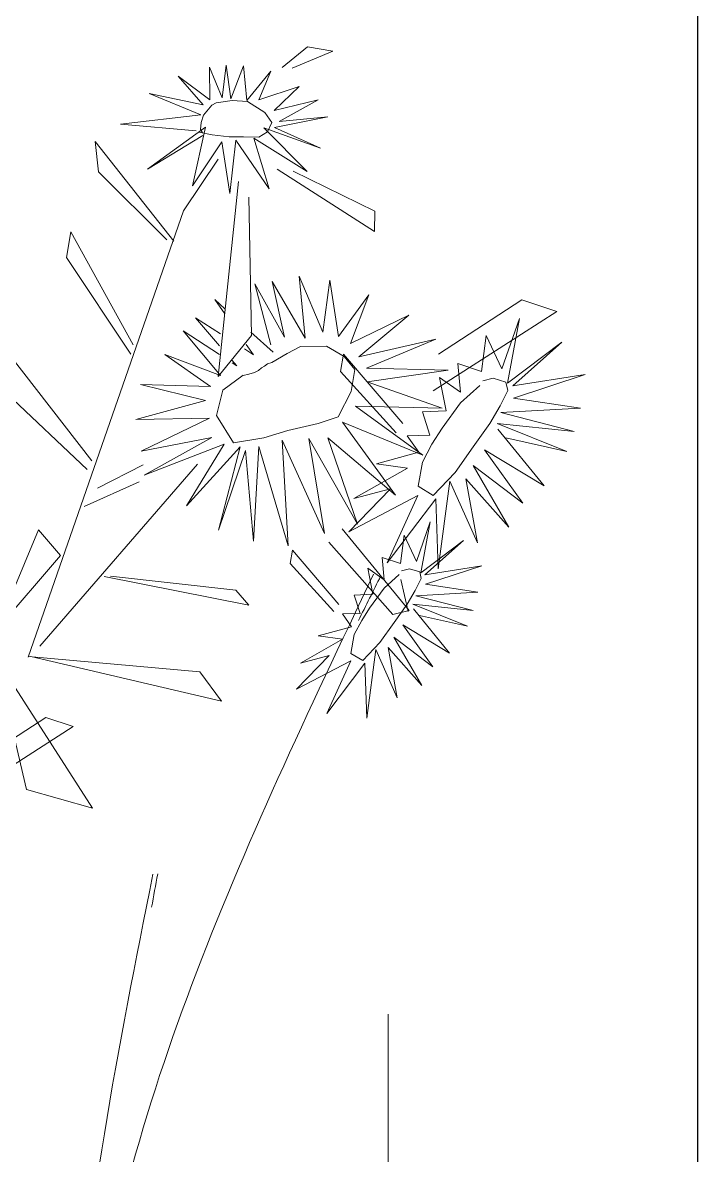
# Model space of a CAD drawing. Header units: millimetres. Extents: x 2033 to 2295, y 1536 to 1691.
# Drawn here: x 2145.559 to 2145.916, y 1628.436 to 1629.035 of the extents above; entities that cross this region are included whole.
import ezdxf

# ---------------------------------------------------------------- set-up
doc = ezdxf.new("R2010")
doc.units = ezdxf.units.MM
doc.layers.add('MUROS BAJOS', color=80, linetype='Continuous', lineweight=25)
doc.layers.add('Verde', color=58, linetype='Continuous', lineweight=13)

# ---------------------------------------------------------------- blocks, each defined once
blk = doc.blocks.new('verdess')
at = {"lineweight": 0}
blk.add_line((738.00099, 507.19032), (738.00099, 507.58836), dxfattribs=at)
for points in [[(737.84161, 507.1911), (737.84161, 507.38011), (737.99339, 507.82114)], [(737.99716, 507.82013), (737.98536, 507.79655)], [(737.82526, 507.1911), (737.81125, 507.45012), (737.73652, 507.74647)], [(737.8346, 507.19343), (737.8346, 507.38711), (737.87663, 507.66246)], [(737.87594, 507.64487), (737.87916, 507.66256)]]:
    blk.add_spline(points, degree=3, dxfattribs=at)

msp = doc.modelspace()

# ---------------------------------------------------------------- linework, layer by layer
at = {"layer": 'MUROS BAJOS'}
msp.add_line((2145.91608, 1630.7653), (2145.91608, 1628.1653), dxfattribs=at)
at = {"layer": 'Verde', "color": 86, "linetype": 'Continuous'}
for p, q in [((2145.69654, 1629.01103), (2145.70991, 1629.02206)), ((2145.70991, 1629.02206), (2145.72328, 1629.01962)), ((2145.72328, 1629.01962), (2145.70169, 1629.0107)), ((2145.63914, 1628.9192), (2145.5976, 1628.97191)), ((2145.5976, 1628.97191), (2145.59932, 1628.95581)), ((2145.64431, 1628.93525), (2145.66261, 1628.9626)), ((2145.74526, 1628.92439), (2145.69382, 1628.95735)), ((2145.7023, 1628.95626), (2145.74547, 1628.93513)), ((2145.59932, 1628.95581), (2145.63547, 1628.91993)), ((2145.66254, 1628.84769), (2145.67332, 1628.95083)), ((2145.67876, 1628.94241), (2145.68034, 1628.86936)), ((2145.64431, 1628.93525), (2145.56206, 1628.6992)), ((2145.74547, 1628.93513), (2145.74526, 1628.92439)), ((2145.58474, 1628.92411), (2145.58241, 1628.91059)), ((2145.61773, 1628.86436), (2145.58474, 1628.92411)), ((2145.58241, 1628.91059), (2145.61636, 1628.85947)), ((2145.68034, 1628.86936), (2145.66254, 1628.84769)), ((2145.59589, 1628.80296), (2145.55195, 1628.85954)), ((2145.55089, 1628.8386), (2145.59333, 1628.79842)), ((2145.65168, 1628.80121), (2145.56837, 1628.70505)), ((2145.59887, 1628.78856), (2145.623, 1628.80087)), ((2145.59181, 1628.77888), (2145.6209, 1628.79186)), ((2145.54288, 1628.70727), (2145.56756, 1628.76657)), ((2145.56756, 1628.76657), (2145.57923, 1628.75299)), ((2145.76362, 1628.72382), (2145.72829, 1628.76716)), ((2145.72115, 1628.75994), (2145.75502, 1628.72185)), ((2145.57923, 1628.75299), (2145.5452, 1628.7134)), ((2145.70192, 1628.75587), (2145.70065, 1628.74873)), ((2145.72645, 1628.72712), (2145.70192, 1628.75587)), ((2145.70065, 1628.74873), (2145.72373, 1628.72328)), ((2145.67881, 1628.72666), (2145.60238, 1628.74188)), ((2145.60575, 1628.742), (2145.67189, 1628.73467)), ((2145.76307, 1628.72339), (2145.75931, 1628.74034)), ((2145.67189, 1628.73467), (2145.67881, 1628.72666)), ((2145.75502, 1628.72185), (2145.76362, 1628.72382)), ((2145.53762, 1628.71034), (2145.59614, 1628.61925)), ((2145.56131, 1628.62915), (2145.54288, 1628.70727)), ((2145.56238, 1628.69951), (2145.65296, 1628.69147)), ((2145.66444, 1628.67584), (2145.56354, 1628.6996)), ((2145.65296, 1628.69147), (2145.66444, 1628.67584)), ((2145.53465, 1628.62958), (2145.58593, 1628.6625)), ((2145.57148, 1628.66729), (2145.53694, 1628.64486)), ((2145.58593, 1628.6625), (2145.57148, 1628.66729)), ((2145.59614, 1628.61925), (2145.56131, 1628.62915))]:
    msp.add_line(p, q, dxfattribs=at)
at = {"layer": 'Verde', "color": 50, "linetype": 'Continuous'}
for p, q in [((2145.65796, 1629.01121), (2145.66482, 1628.99503)), ((2145.65826, 1628.99399), (2145.65796, 1629.01121)), ((2145.66482, 1628.99503), (2145.66684, 1629.01232)), ((2145.66684, 1629.01232), (2145.66926, 1628.99452)), ((2145.66926, 1628.99452), (2145.67602, 1629.01186)), ((2145.67602, 1629.01186), (2145.67786, 1628.99369)), ((2145.64142, 1629.0065), (2145.65826, 1628.99399)), ((2145.65468, 1628.99124), (2145.64142, 1629.0065)), ((2145.67786, 1628.99369), (2145.69046, 1629.00912)), ((2145.69046, 1629.00912), (2145.68405, 1628.99395)), ((2145.68405, 1628.99395), (2145.70549, 1629.00097)), ((2145.70549, 1629.00097), (2145.69233, 1628.98828)), ((2145.62617, 1628.99739), (2145.65468, 1628.99124)), ((2145.65344, 1628.98611), (2145.62617, 1628.99739)), ((2145.65934, 1628.99118), (2145.66157, 1628.99242)), ((2145.66157, 1628.99242), (2145.67001, 1628.99361)), ((2145.67001, 1628.99361), (2145.67808, 1628.99306)), ((2145.67808, 1628.99306), (2145.68723, 1628.98734)), ((2145.69233, 1628.98828), (2145.71552, 1628.99404)), ((2145.71552, 1628.99404), (2145.69494, 1628.98248)), ((2145.61105, 1628.98111), (2145.65344, 1628.98611)), ((2145.65493, 1628.9858), (2145.65934, 1628.99118)), ((2145.68723, 1628.98734), (2145.6911, 1628.98197)), ((2145.65091, 1628.97756), (2145.61105, 1628.98111)), ((2145.65335, 1628.97829), (2145.65358, 1628.98206)), ((2145.65358, 1628.98206), (2145.65493, 1628.9858)), ((2145.6911, 1628.98197), (2145.68864, 1628.97696)), ((2145.72062, 1628.98501), (2145.69242, 1628.97939)), ((2145.69494, 1628.98248), (2145.72062, 1628.98501)), ((2145.65594, 1628.97945), (2145.62531, 1628.95737)), ((2145.62531, 1628.95737), (2145.65447, 1628.97505)), ((2145.64911, 1628.94851), (2145.65594, 1628.97945)), ((2145.65952, 1628.97545), (2145.65251, 1628.97694)), ((2145.65436, 1628.97644), (2145.65335, 1628.97829)), ((2145.6684, 1628.97442), (2145.65952, 1628.97545)), ((2145.67607, 1628.97448), (2145.6684, 1628.97442)), ((2145.68411, 1628.97425), (2145.67607, 1628.97448)), ((2145.68864, 1628.97696), (2145.68411, 1628.97425)), ((2145.68684, 1628.97907), (2145.70967, 1628.95599)), ((2145.71681, 1628.96843), (2145.68684, 1628.97907)), ((2145.69242, 1628.97939), (2145.71681, 1628.96843)), ((2145.66455, 1628.97177), (2145.64911, 1628.94851)), ((2145.66875, 1628.94435), (2145.66455, 1628.97177)), ((2145.6719, 1628.97266), (2145.66875, 1628.94435)), ((2145.68968, 1628.94694), (2145.6719, 1628.97266)), ((2145.68148, 1628.97372), (2145.68968, 1628.94694)), ((2145.70967, 1628.95599), (2145.68148, 1628.97372)), ((2145.68207, 1628.89673), (2145.69041, 1628.86434)), ((2145.6978, 1628.8684), (2145.68207, 1628.89673)), ((2145.6912, 1628.89788), (2145.6978, 1628.8684)), ((2145.70869, 1628.86794), (2145.6912, 1628.89788)), ((2145.70544, 1628.90072), (2145.70869, 1628.86794)), ((2145.718, 1628.87112), (2145.70544, 1628.90072)), ((2145.7217, 1628.89865), (2145.718, 1628.87112)), ((2145.72623, 1628.86886), (2145.7217, 1628.89865)), ((2145.74226, 1628.89083), (2145.72623, 1628.86886)), ((2145.73259, 1628.86515), (2145.74226, 1628.89083)), ((2145.66611, 1628.88083), (2145.66091, 1628.88828)), ((2145.66624, 1628.88349), (2145.66091, 1628.88828)), ((2145.82332, 1628.88813), (2145.77922, 1628.8595)), ((2145.84176, 1628.88203), (2145.82332, 1628.88813)), ((2145.66335, 1628.86389), (2145.65069, 1628.87865)), ((2145.66393, 1628.8702), (2145.65069, 1628.87865)), ((2145.7634, 1628.88), (2145.73259, 1628.86515)), ((2145.73711, 1628.85797), (2145.7634, 1628.88)), ((2145.7763, 1628.84), (2145.84176, 1628.88203)), ((2145.8127, 1628.85163), (2145.82201, 1628.87838)), ((2145.82201, 1628.87838), (2145.81562, 1628.84404)), ((2145.66328, 1628.85926), (2145.6441, 1628.87176)), ((2145.6441, 1628.87176), (2145.66391, 1628.84809)), ((2145.67996, 1628.87115), (2145.69176, 1628.86054)), ((2145.7778, 1628.86736), (2145.73711, 1628.85797)), ((2145.74107, 1628.85205), (2145.7778, 1628.86736)), ((2145.80185, 1628.85036), (2145.80442, 1628.86941)), ((2145.80442, 1628.86941), (2145.8127, 1628.85163)), ((2145.67648, 1628.86219), (2145.68125, 1628.85914)), ((2145.67748, 1628.86454), (2145.68125, 1628.85914)), ((2145.81562, 1628.84404), (2145.84445, 1628.86588)), ((2145.84445, 1628.86588), (2145.8184, 1628.84265)), ((2145.63446, 1628.85928), (2145.65852, 1628.84231)), ((2145.66391, 1628.84809), (2145.63446, 1628.85928)), ((2145.67, 1628.85487), (2145.67249, 1628.85325)), ((2145.67004, 1628.8561), (2145.67249, 1628.85325)), ((2145.72895, 1628.85941), (2145.72733, 1628.8503)), ((2145.76027, 1628.82272), (2145.72895, 1628.85941)), ((2145.78946, 1628.85443), (2145.80185, 1628.85036)), ((2145.79089, 1628.83934), (2145.78946, 1628.85443)), ((2145.72733, 1628.8503), (2145.7568, 1628.81781)), ((2145.7842, 1628.85104), (2145.74107, 1628.85205)), ((2145.74139, 1628.84483), (2145.7842, 1628.85104)), ((2145.8184, 1628.84265), (2145.85683, 1628.84863)), ((2145.85683, 1628.84863), (2145.81881, 1628.83625)), ((2145.62157, 1628.84335), (2145.65594, 1628.83501)), ((2145.65852, 1628.84231), (2145.62157, 1628.84335)), ((2145.78109, 1628.83095), (2145.74139, 1628.84483)), ((2145.77976, 1628.84715), (2145.79089, 1628.83934)), ((2145.78328, 1628.82953), (2145.77976, 1628.84715)), ((2145.79089, 1628.83366), (2145.80096, 1628.8429)), ((2145.80266, 1628.84539), (2145.80807, 1628.84677)), ((2145.80807, 1628.84677), (2145.81487, 1628.84473)), ((2145.81487, 1628.84473), (2145.81583, 1628.8402)), ((2145.81583, 1628.8402), (2145.81179, 1628.83217)), ((2145.81881, 1628.83625), (2145.85424, 1628.83086)), ((2145.65594, 1628.83501), (2145.61915, 1628.82491)), ((2145.73528, 1628.83189), (2145.78109, 1628.83095)), ((2145.77089, 1628.80596), (2145.73528, 1628.83189)), ((2145.78107, 1628.82026), (2145.79089, 1628.83366)), ((2145.81179, 1628.83217), (2145.80639, 1628.82287)), ((2145.85424, 1628.83086), (2145.81216, 1628.82856)), ((2145.61915, 1628.82491), (2145.65807, 1628.82561)), ((2145.65807, 1628.82561), (2145.62197, 1628.80817)), ((2145.77065, 1628.82898), (2145.78328, 1628.82953)), ((2145.77463, 1628.81655), (2145.77065, 1628.82898)), ((2145.81216, 1628.82856), (2145.85097, 1628.8185)), ((2145.72835, 1628.82353), (2145.77089, 1628.80596)), ((2145.75643, 1628.78484), (2145.72835, 1628.82353)), ((2145.77569, 1628.81181), (2145.78107, 1628.82026)), ((2145.80639, 1628.82287), (2145.79753, 1628.8104)), ((2145.81028, 1628.82285), (2145.84713, 1628.80803)), ((2145.85097, 1628.8185), (2145.81028, 1628.82285)), ((2145.8106, 1628.81976), (2145.83509, 1628.78975)), ((2145.62197, 1628.80817), (2145.65921, 1628.81541)), ((2145.65921, 1628.81541), (2145.62354, 1628.7954)), ((2145.69642, 1628.81395), (2145.71881, 1628.76454)), ((2145.69959, 1628.75812), (2145.69642, 1628.81395)), ((2145.71058, 1628.8149), (2145.73639, 1628.76952)), ((2145.71881, 1628.76454), (2145.71058, 1628.8149)), ((2145.72059, 1628.81525), (2145.75643, 1628.78484)), ((2145.73639, 1628.76952), (2145.72059, 1628.81525)), ((2145.76267, 1628.81626), (2145.77463, 1628.81655)), ((2145.76877, 1628.80763), (2145.76267, 1628.81626)), ((2145.84713, 1628.80803), (2145.81484, 1628.81517)), ((2145.62354, 1628.7954), (2145.66578, 1628.81186)), ((2145.66578, 1628.81186), (2145.6458, 1628.77916)), ((2145.6458, 1628.77916), (2145.67429, 1628.8105)), ((2145.67429, 1628.8105), (2145.66279, 1628.76628)), ((2145.66279, 1628.76628), (2145.67701, 1628.80853)), ((2145.67701, 1628.80853), (2145.68131, 1628.76061)), ((2145.68131, 1628.76061), (2145.68408, 1628.81067)), ((2145.68408, 1628.81067), (2145.69959, 1628.75812)), ((2145.74631, 1628.80139), (2145.76877, 1628.80763)), ((2145.77065, 1628.80231), (2145.77569, 1628.81181)), ((2145.79753, 1628.8104), (2145.78805, 1628.79692)), ((2145.80351, 1628.80893), (2145.82373, 1628.78062)), ((2145.83509, 1628.78975), (2145.80351, 1628.80893)), ((2145.76278, 1628.79924), (2145.74631, 1628.80139)), ((2145.76836, 1628.7896), (2145.77065, 1628.80231)), ((2145.79743, 1628.80053), (2145.81643, 1628.76795)), ((2145.82373, 1628.78062), (2145.79743, 1628.80053)), ((2145.73436, 1628.78311), (2145.76278, 1628.79924)), ((2145.78805, 1628.79692), (2145.7764, 1628.78477)), ((2145.73177, 1628.76545), (2145.75381, 1628.78815)), ((2145.75381, 1628.78815), (2145.73436, 1628.78311)), ((2145.7764, 1628.78477), (2145.76836, 1628.7896)), ((2145.78523, 1628.7922), (2145.77907, 1628.74599)), ((2145.79974, 1628.75969), (2145.78523, 1628.7922)), ((2145.79358, 1628.79349), (2145.79974, 1628.75969)), ((2145.81643, 1628.76795), (2145.79358, 1628.79349)), ((2145.76831, 1628.78467), (2145.73177, 1628.76545)), ((2145.75209, 1628.74914), (2145.76831, 1628.78467)), ((2145.77784, 1628.78295), (2145.75209, 1628.74914)), ((2145.77907, 1628.74599), (2145.77784, 1628.78295)), ((2145.75044, 1628.7357), (2145.75832, 1628.74293)), ((2145.75966, 1628.74488), (2145.7639, 1628.74597)), ((2145.7639, 1628.74597), (2145.76922, 1628.74437)), ((2145.76997, 1628.74082), (2145.76681, 1628.73453)), ((2145.76922, 1628.74437), (2145.76997, 1628.74082)), ((2145.74274, 1628.7252), (2145.75044, 1628.7357)), ((2145.76681, 1628.73453), (2145.76258, 1628.72724)), ((2145.73853, 1628.71858), (2145.74274, 1628.7252)), ((2145.76258, 1628.72724), (2145.75564, 1628.71747)), ((2145.73458, 1628.71114), (2145.73853, 1628.71858)), ((2145.75564, 1628.71747), (2145.74821, 1628.70691)), ((2145.73279, 1628.70119), (2145.73458, 1628.71114)), ((2145.74821, 1628.70691), (2145.73909, 1628.6974)), ((2145.73909, 1628.6974), (2145.73279, 1628.70119))]:
    msp.add_line(p, q, dxfattribs=at)
at = {"layer": 'Verde', "color": 221, "linetype": 'Continuous'}
for p, q in [((2145.76752, 1628.74977), (2145.77481, 1628.77072)), ((2145.77481, 1628.77072), (2145.7698, 1628.74382)), ((2145.75902, 1628.74878), (2145.76104, 1628.7637)), ((2145.76104, 1628.7637), (2145.76752, 1628.74977)), ((2145.7698, 1628.74382), (2145.79239, 1628.76093)), ((2145.79239, 1628.76093), (2145.77198, 1628.74274)), ((2145.74172, 1628.74626), (2145.75043, 1628.74014)), ((2145.74448, 1628.73246), (2145.74172, 1628.74626)), ((2145.74931, 1628.75197), (2145.75902, 1628.74878)), ((2145.75043, 1628.74014), (2145.74931, 1628.75197)), ((2145.77198, 1628.74274), (2145.80209, 1628.74742)), ((2145.80209, 1628.74742), (2145.7723, 1628.73773)), ((2145.7723, 1628.73773), (2145.80006, 1628.7335)), ((2145.73458, 1628.73203), (2145.74448, 1628.73246)), ((2145.7377, 1628.72229), (2145.73458, 1628.73203)), ((2145.80006, 1628.7335), (2145.7671, 1628.7317)), ((2145.7671, 1628.7317), (2145.7975, 1628.72382)), ((2145.72833, 1628.72207), (2145.7377, 1628.72229)), ((2145.76562, 1628.72722), (2145.79449, 1628.71562)), ((2145.7975, 1628.72382), (2145.76562, 1628.72722)), ((2145.76588, 1628.72481), (2145.78506, 1628.7013)), ((2145.73311, 1628.71531), (2145.72833, 1628.72207)), ((2145.76032, 1628.71633), (2145.77616, 1628.69415)), ((2145.78506, 1628.7013), (2145.76032, 1628.71633)), ((2145.79449, 1628.71562), (2145.7692, 1628.72121)), ((2145.71552, 1628.71042), (2145.73311, 1628.71531)), ((2145.72842, 1628.70873), (2145.71552, 1628.71042)), ((2145.70616, 1628.6961), (2145.72842, 1628.70873)), ((2145.75556, 1628.70975), (2145.77044, 1628.68422)), ((2145.77616, 1628.69415), (2145.75556, 1628.70975)), ((2145.70412, 1628.68227), (2145.72139, 1628.70005)), ((2145.72139, 1628.70005), (2145.70616, 1628.6961)), ((2145.746, 1628.70322), (2145.74118, 1628.66702)), ((2145.75737, 1628.67776), (2145.746, 1628.70322)), ((2145.75254, 1628.70423), (2145.75737, 1628.67776)), ((2145.77044, 1628.68422), (2145.75254, 1628.70423)), ((2145.73275, 1628.69732), (2145.70412, 1628.68227)), ((2145.72004, 1628.66949), (2145.73275, 1628.69732)), ((2145.74021, 1628.69597), (2145.72004, 1628.66949)), ((2145.74118, 1628.66702), (2145.74021, 1628.69597))]:
    msp.add_line(p, q, dxfattribs=at)
at = {"layer": 'Verde', "color": 50, "linetype": 'Continuous'}
for points in [[(2145.69095, 1628.85507), (2145.6992, 1628.85978), (2145.70615, 1628.86353), (2145.71993, 1628.86375), (2145.72933, 1628.85826), (2145.73486, 1628.85141), (2145.73301, 1628.8397), (2145.72611, 1628.82631), (2145.71553, 1628.8227), (2145.69942, 1628.8191), (2145.68679, 1628.81512), (2145.67078, 1628.81259), (2145.66172, 1628.8271), (2145.66517, 1628.84043), (2145.67577, 1628.84833)], [(2145.69095, 1628.85507), (2145.68864, 1628.85442), (2145.68707, 1628.85312), (2145.68547, 1628.85223), (2145.68393, 1628.8509), (2145.68178, 1628.84984), (2145.67885, 1628.84894), (2145.67581, 1628.8481), (2145.67577, 1628.84833)]]:
    msp.add_lwpolyline(points, dxfattribs=at)

# ---------------------------------------------------------------- block references
at = {"layer": 'Verde'}
msp.add_blockref('verdess', (1407.75147, 1120.92204), dxfattribs=at)

doc.saveas('drawing.dxf')
